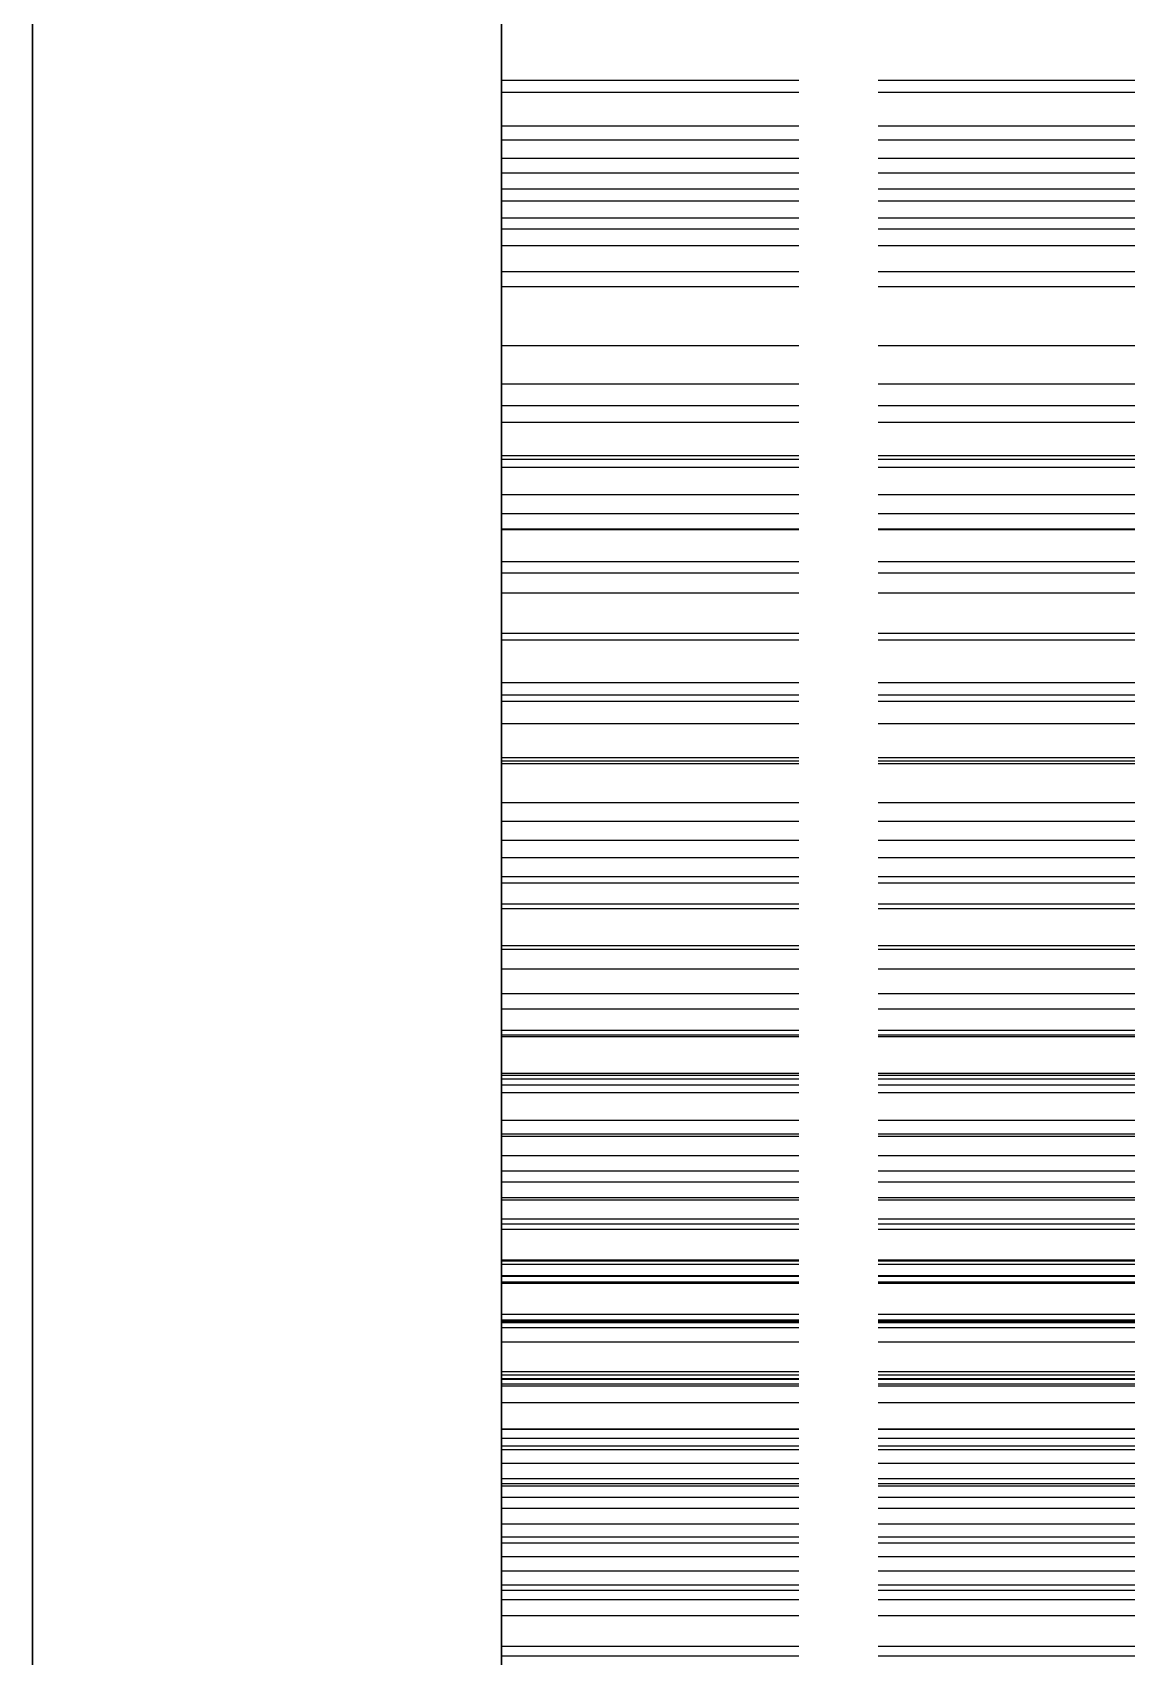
# Model space of a CAD drawing. Header units: millimetres. Extents: x -27 to 154, y -43 to 55.
# Drawn here: x 46.25 to 49.75, y -17.57 to -12.37 of the extents above; entities that cross this region are included whole.
import ezdxf

# ---------------------------------------------------------------- set-up
doc = ezdxf.new("R2010")
doc.units = ezdxf.units.MM
doc.linetypes.add('DASHED', pattern=[1.524, 1.27, -0.254])
doc.layers.add('HIDDEN', color=8, linetype='DASHED')
doc.layers.add('VISIBLE', color=7, linetype='CONTINUOUS')

msp = doc.modelspace()

# ---------------------------------------------------------------- linework, layer by layer
at = {"layer": 'HIDDEN'}
for points in [[(46.24925, -5.16071), (46.24925, -5.76786), (46.24925, -6.375), (46.24925, -6.98214), (46.24925, -7.58929), (46.24925, -8.19643), (46.24925, -8.80357), (46.24925, -9.41071), (46.24925, -10.01786), (46.24925, -10.625), (46.24925, -11.23214), (46.24925, -11.83929), (46.24925, -12.44643), (46.24925, -13.05357), (46.24925, -13.66071), (46.24925, -14.26786), (46.24925, -14.875), (46.24925, -15.48214), (46.24925, -16.08929), (46.24925, -16.69643), (46.24925, -17.30357), (46.24925, -17.91071), (46.24925, -18.51786), (46.24925, -19.125)], [(47.74925, -5.16071), (47.74925, -5.76786), (47.74925, -6.375), (47.74925, -6.98214), (47.74925, -7.58929), (47.74925, -8.19643), (47.74925, -8.80357), (47.74925, -9.41071), (47.74925, -10.01786), (47.74925, -10.625), (47.74925, -11.23214), (47.74925, -11.83929), (47.74925, -12.44643), (47.74925, -13.05357), (47.74925, -13.66071), (47.74925, -14.26786), (47.74925, -14.875), (47.74925, -15.48214), (47.74925, -16.08929), (47.74925, -16.69643), (47.74925, -17.30357), (47.74925, -17.91071), (47.74925, -18.51786), (47.74925, -19.125)], [(47.74925, -5.16071), (47.74925, -5.76786), (47.74925, -6.375), (47.74925, -6.98214), (47.74925, -7.58929), (47.74925, -8.19643), (47.74925, -8.80357), (47.74925, -9.41071), (47.74925, -10.01786), (47.74925, -10.625), (47.74925, -11.23214), (47.74925, -11.83929), (47.74925, -12.44643), (47.74925, -13.05357), (47.74925, -13.66071), (47.74925, -14.26786), (47.74925, -14.875), (47.74925, -15.48214), (47.74925, -16.08929), (47.74925, -16.69643), (47.74925, -17.30357), (47.74925, -17.91071), (47.74925, -18.51786), (47.74925, -19.125)], [(47.74925, -12.33912), (47.74925, -12.52558)], [(47.74925, -12.52558), (47.74925, -12.33912)], [(47.74925, -12.52558), (47.74925, -12.71638)], [(47.74925, -12.71638), (47.74925, -12.52558)], [(51.74925, -12.52558), (47.74925, -12.52558)], [(51.74925, -12.52558), (47.74925, -12.52558)], [(47.74925, -12.67217), (47.74925, -12.56378)], [(47.74925, -12.56378), (47.74925, -12.82233)], [(47.74925, -12.82233), (47.74925, -12.56378)], [(47.74925, -12.56378), (47.74925, -12.67217)], [(51.74925, -12.56378), (47.74925, -12.56378)], [(51.74925, -12.56378), (47.74925, -12.56378)], [(47.74925, -12.77503), (47.74925, -12.67217)], [(47.74925, -12.67217), (47.74925, -12.77503)], [(51.74925, -12.67217), (47.74925, -12.67217)], [(51.74925, -12.67217), (47.74925, -12.67217)], [(47.74925, -12.71638), (47.74925, -12.91126)], [(47.74925, -12.91126), (47.74925, -12.71638)], [(51.74925, -12.71638), (47.74925, -12.71638)], [(51.74925, -12.71638), (47.74925, -12.71638)], [(47.74925, -12.87276), (47.74925, -12.77503)], [(47.74925, -12.77503), (47.74925, -12.87276)], [(51.74925, -12.77503), (47.74925, -12.77503)], [(51.74925, -12.77503), (47.74925, -12.77503)], [(47.74925, -12.82233), (47.74925, -13.00129)], [(47.74925, -13.00129), (47.74925, -12.82233)], [(51.74925, -12.82233), (47.74925, -12.82233)], [(51.74925, -12.82233), (47.74925, -12.82233)], [(47.74925, -12.96565), (47.74925, -12.87276)], [(47.74925, -12.87276), (47.74925, -12.96565)], [(51.74925, -12.87276), (47.74925, -12.87276)], [(51.74925, -12.87276), (47.74925, -12.87276)], [(47.74925, -12.91126), (47.74925, -13.13762)], [(47.74925, -13.13762), (47.74925, -12.91126)], [(51.74925, -12.91126), (47.74925, -12.91126)], [(51.74925, -12.91126), (47.74925, -12.91126)], [(47.74925, -13.05389), (47.74925, -12.96565)], [(47.74925, -12.96565), (47.74925, -13.05389)], [(51.74925, -12.96565), (47.74925, -12.96565)], [(51.74925, -12.96565), (47.74925, -12.96565)], [(47.74925, -13.00129), (47.74925, -13.18529)], [(47.74925, -13.18529), (47.74925, -13.00129)], [(51.74925, -13.00129), (47.74925, -13.00129)], [(51.74925, -13.00129), (47.74925, -13.00129)], [(47.74925, -13.13762), (47.74925, -13.05389)], [(47.74925, -13.05389), (47.74925, -13.13762)], [(51.74925, -13.05389), (47.74925, -13.05389)], [(51.74925, -13.05389), (47.74925, -13.05389)], [(51.74925, -13.13762), (47.74925, -13.13762)], [(51.74925, -13.13762), (47.74925, -13.13762)], [(47.74925, -13.18529), (47.74925, -13.37382)], [(47.74925, -13.37382), (47.74925, -13.18529)], [(51.74925, -13.18529), (47.74925, -13.18529)], [(51.74925, -13.18529), (47.74925, -13.18529)], [(47.74925, -13.37382), (47.74925, -13.5665)], [(47.74925, -13.5665), (47.74925, -13.37382)], [(51.74925, -13.37382), (47.74925, -13.37382)], [(51.74925, -13.37382), (47.74925, -13.37382)], [(47.74925, -13.61993), (47.74925, -13.49708)], [(47.74925, -13.49708), (47.74925, -13.72579)], [(47.74925, -13.72579), (47.74925, -13.49708)], [(47.74925, -13.49708), (47.74925, -13.61993)], [(51.74925, -13.49708), (47.74925, -13.49708)], [(51.74925, -13.49708), (47.74925, -13.49708)], [(47.74925, -13.5665), (47.74925, -13.76303)], [(47.74925, -13.76303), (47.74925, -13.5665)], [(51.74925, -13.5665), (47.74925, -13.5665)], [(51.74925, -13.5665), (47.74925, -13.5665)], [(47.74925, -13.73785), (47.74925, -13.61993)], [(47.74925, -13.61993), (47.74925, -13.73785)], [(51.74925, -13.61993), (47.74925, -13.61993)], [(51.74925, -13.61993), (47.74925, -13.61993)], [(47.74925, -13.72579), (47.74925, -13.91108)], [(47.74925, -13.91108), (47.74925, -13.72579)], [(51.74925, -13.72579), (47.74925, -13.72579)], [(51.74925, -13.72579), (47.74925, -13.72579)], [(47.74925, -13.85118), (47.74925, -13.73785)], [(47.74925, -13.73785), (47.74925, -13.85118)], [(51.74925, -13.73785), (47.74925, -13.73785)], [(51.74925, -13.73785), (47.74925, -13.73785)], [(47.74925, -13.76303), (47.74925, -13.96318)], [(47.74925, -13.96318), (47.74925, -13.76303)], [(51.74925, -13.76303), (47.74925, -13.76303)], [(51.74925, -13.76303), (47.74925, -13.76303)], [(47.74925, -13.96016), (47.74925, -13.85118)], [(47.74925, -13.85118), (47.74925, -13.96016)], [(51.74925, -13.85118), (47.74925, -13.85118)], [(51.74925, -13.85118), (47.74925, -13.85118)], [(47.74925, -13.91108), (47.74925, -14.10078)], [(47.74925, -14.10078), (47.74925, -13.91108)], [(51.74925, -13.91108), (47.74925, -13.91108)], [(51.74925, -13.91108), (47.74925, -13.91108)], [(47.74925, -14.06495), (47.74925, -13.96016)], [(47.74925, -13.96016), (47.74925, -14.06495)], [(51.74925, -13.96016), (47.74925, -13.96016)], [(51.74925, -13.96016), (47.74925, -13.96016)], [(47.74925, -13.96318), (47.74925, -14.16565)], [(47.74925, -14.16565), (47.74925, -13.96318)], [(51.74925, -13.96318), (47.74925, -13.96318)], [(51.74925, -13.96318), (47.74925, -13.96318)], [(47.74925, -14.16565), (47.74925, -14.06495)], [(47.74925, -14.06495), (47.74925, -14.16565)], [(51.74925, -14.06495), (47.74925, -14.06495)], [(51.74925, -14.06495), (47.74925, -14.06495)], [(47.74925, -14.10078), (47.74925, -14.29443)], [(47.74925, -14.29443), (47.74925, -14.10078)], [(51.74925, -14.10078), (47.74925, -14.10078)], [(51.74925, -14.10078), (47.74925, -14.10078)], [(51.74925, -14.16565), (47.74925, -14.16565)], [(51.74925, -14.16565), (47.74925, -14.16565)], [(47.74925, -14.29443), (47.74925, -14.49168)], [(47.74925, -14.49168), (47.74925, -14.29443)], [(51.74925, -14.29443), (47.74925, -14.29443)], [(51.74925, -14.29443), (47.74925, -14.29443)], [(47.74925, -14.45149), (47.74925, -14.31522)], [(47.74925, -14.31522), (47.74925, -14.51215)], [(47.74925, -14.51215), (47.74925, -14.31522)], [(47.74925, -14.31522), (47.74925, -14.45149)], [(51.74925, -14.31522), (47.74925, -14.31522)], [(51.74925, -14.31522), (47.74925, -14.31522)], [(47.74925, -14.58346), (47.74925, -14.45149)], [(47.74925, -14.45149), (47.74925, -14.58346)], [(51.74925, -14.45149), (47.74925, -14.45149)], [(51.74925, -14.45149), (47.74925, -14.45149)], [(47.74925, -14.49168), (47.74925, -14.69226)], [(47.74925, -14.69226), (47.74925, -14.49168)], [(51.74925, -14.49168), (47.74925, -14.49168)], [(51.74925, -14.49168), (47.74925, -14.49168)], [(47.74925, -14.51215), (47.74925, -14.70218)], [(47.74925, -14.70218), (47.74925, -14.51215)], [(51.74925, -14.51215), (47.74925, -14.51215)], [(51.74925, -14.51215), (47.74925, -14.51215)], [(47.74925, -14.71142), (47.74925, -14.58346)], [(47.74925, -14.58346), (47.74925, -14.71142)], [(51.74925, -14.58346), (47.74925, -14.58346)], [(51.74925, -14.58346), (47.74925, -14.58346)], [(47.74925, -14.69226), (47.74925, -14.89596)], [(47.74925, -14.89596), (47.74925, -14.69226)], [(51.74925, -14.69226), (47.74925, -14.69226)], [(51.74925, -14.69226), (47.74925, -14.69226)], [(47.74925, -14.70218), (47.74925, -14.89596)], [(47.74925, -14.89596), (47.74925, -14.70218)], [(51.74925, -14.70218), (47.74925, -14.70218)], [(51.74925, -14.70218), (47.74925, -14.70218)], [(47.74925, -14.83555), (47.74925, -14.71142)], [(47.74925, -14.71142), (47.74925, -14.83555)], [(51.74925, -14.71142), (47.74925, -14.71142)], [(51.74925, -14.71142), (47.74925, -14.71142)], [(47.74925, -14.956), (47.74925, -14.83555)], [(47.74925, -14.83555), (47.74925, -14.956)], [(51.74925, -14.83555), (47.74925, -14.83555)], [(51.74925, -14.83555), (47.74925, -14.83555)], [(47.74925, -14.89596), (47.74925, -15.07283)], [(47.74925, -14.89596), (47.74925, -15.09307)], [(47.74925, -15.09307), (47.74925, -14.89596)], [(47.74925, -15.07283), (47.74925, -14.89596)], [(51.74925, -14.89596), (47.74925, -14.89596)], [(51.74925, -14.89596), (47.74925, -14.89596)], [(51.74925, -14.89596), (47.74925, -14.89596)], [(51.74925, -14.89596), (47.74925, -14.89596)], [(47.74925, -15.07283), (47.74925, -14.956)], [(47.74925, -14.956), (47.74925, -15.07283)], [(51.74925, -14.956), (47.74925, -14.956)], [(51.74925, -14.956), (47.74925, -14.956)], [(47.74925, -15.15976), (47.74925, -15.01123)], [(47.74925, -15.01123), (47.74925, -15.1747)], [(47.74925, -15.1747), (47.74925, -15.01123)], [(47.74925, -15.01123), (47.74925, -15.15976)], [(51.74925, -15.01123), (47.74925, -15.01123)], [(51.74925, -15.01123), (47.74925, -15.01123)], [(51.74925, -15.07283), (47.74925, -15.07283)], [(51.74925, -15.07283), (47.74925, -15.07283)], [(47.74925, -15.09307), (47.74925, -15.29322)], [(47.74925, -15.29322), (47.74925, -15.09307)], [(51.74925, -15.09307), (47.74925, -15.09307)], [(51.74925, -15.09307), (47.74925, -15.09307)], [(47.74925, -15.30465), (47.74925, -15.15976)], [(47.74925, -15.15976), (47.74925, -15.30465)], [(51.74925, -15.15976), (47.74925, -15.15976)], [(51.74925, -15.15976), (47.74925, -15.15976)], [(47.74925, -15.1747), (47.74925, -15.36785)], [(47.74925, -15.36785), (47.74925, -15.1747)], [(51.74925, -15.1747), (47.74925, -15.1747)], [(51.74925, -15.1747), (47.74925, -15.1747)], [(47.74925, -15.29322), (47.74925, -15.49615)], [(47.74925, -15.49615), (47.74925, -15.29322)], [(51.74925, -15.29322), (47.74925, -15.29322)], [(51.74925, -15.29322), (47.74925, -15.29322)], [(47.74925, -15.44615), (47.74925, -15.30465)], [(47.74925, -15.30465), (47.74925, -15.44615)], [(51.74925, -15.30465), (47.74925, -15.30465)], [(51.74925, -15.30465), (47.74925, -15.30465)], [(47.74925, -15.36785), (47.74925, -15.56405)], [(47.74925, -15.56405), (47.74925, -15.36785)], [(51.74925, -15.36785), (47.74925, -15.36785)], [(51.74925, -15.36785), (47.74925, -15.36785)], [(47.74925, -15.58438), (47.74925, -15.44615)], [(47.74925, -15.44615), (47.74925, -15.58438)], [(51.74925, -15.44615), (47.74925, -15.44615)], [(51.74925, -15.44615), (47.74925, -15.44615)], [(47.74925, -15.49615), (47.74925, -15.70166)], [(47.74925, -15.70166), (47.74925, -15.49615)], [(51.74925, -15.49615), (47.74925, -15.49615)], [(51.74925, -15.49615), (47.74925, -15.49615)], [(47.74925, -15.56405), (47.74925, -15.76295)], [(47.74925, -15.76295), (47.74925, -15.56405)], [(51.74925, -15.56405), (47.74925, -15.56405)], [(51.74925, -15.56405), (47.74925, -15.56405)], [(47.74925, -15.73869), (47.74925, -15.57917)], [(47.74925, -15.57917), (47.74925, -15.70778)], [(47.74925, -15.70778), (47.74925, -15.57917)], [(47.74925, -15.57917), (47.74925, -15.73869)], [(51.74925, -15.57917), (47.74925, -15.57917)], [(51.74925, -15.57917), (47.74925, -15.57917)], [(47.74925, -15.71945), (47.74925, -15.58438)], [(47.74925, -15.58438), (47.74925, -15.71945)], [(51.74925, -15.58438), (47.74925, -15.58438)], [(51.74925, -15.58438), (47.74925, -15.58438)], [(47.74925, -15.70166), (47.74925, -15.85142)], [(47.74925, -15.85142), (47.74925, -15.70166)], [(51.74925, -15.70166), (47.74925, -15.70166)], [(51.74925, -15.70166), (47.74925, -15.70166)], [(47.74925, -15.70778), (47.74925, -15.90241)], [(47.74925, -15.90241), (47.74925, -15.70778)], [(51.74925, -15.70778), (47.74925, -15.70778)], [(51.74925, -15.70778), (47.74925, -15.70778)], [(47.74925, -15.85142), (47.74925, -15.71945)], [(47.74925, -15.71945), (47.74925, -15.85142)], [(51.74925, -15.71945), (47.74925, -15.71945)], [(51.74925, -15.71945), (47.74925, -15.71945)], [(47.74925, -15.89527), (47.74925, -15.73869)], [(47.74925, -15.73869), (47.74925, -15.89527)], [(51.74925, -15.73869), (47.74925, -15.73869)], [(51.74925, -15.73869), (47.74925, -15.73869)], [(47.74925, -15.76295), (47.74925, -15.96428)], [(47.74925, -15.96428), (47.74925, -15.76295)], [(51.74925, -15.76295), (47.74925, -15.76295)], [(51.74925, -15.76295), (47.74925, -15.76295)], [(51.74925, -15.85142), (47.74925, -15.85142)], [(51.74925, -15.85142), (47.74925, -15.85142)], [(47.74925, -16.04909), (47.74925, -15.89527)], [(47.74925, -15.89527), (47.74925, -16.04909)], [(51.74925, -15.89527), (47.74925, -15.89527)], [(51.74925, -15.89527), (47.74925, -15.89527)], [(47.74925, -15.90241), (47.74925, -16.09936)], [(47.74925, -16.09936), (47.74925, -15.90241)], [(51.74925, -15.90241), (47.74925, -15.90241)], [(51.74925, -15.90241), (47.74925, -15.90241)], [(47.74925, -15.96428), (47.74925, -16.16782)], [(47.74925, -16.16782), (47.74925, -15.96428)], [(51.74925, -15.96428), (47.74925, -15.96428)], [(51.74925, -15.96428), (47.74925, -15.96428)], [(47.74925, -16.18334), (47.74925, -16.01419)], [(47.74925, -16.01419), (47.74925, -16.10685)], [(47.74925, -16.10685), (47.74925, -16.01419)], [(47.74925, -16.01419), (47.74925, -16.18334)], [(51.74925, -16.01419), (47.74925, -16.01419)], [(51.74925, -16.01419), (47.74925, -16.01419)], [(47.74925, -16.20025), (47.74925, -16.04909)], [(47.74925, -16.04909), (47.74925, -16.20025)], [(51.74925, -16.04909), (47.74925, -16.04909)], [(51.74925, -16.04909), (47.74925, -16.04909)], [(47.74925, -16.09936), (47.74925, -16.29834)], [(47.74925, -16.29834), (47.74925, -16.09936)], [(51.74925, -16.09936), (47.74925, -16.09936)], [(51.74925, -16.09936), (47.74925, -16.09936)], [(47.74925, -16.10685), (47.74925, -16.30129)], [(47.74925, -16.30129), (47.74925, -16.10685)], [(51.74925, -16.10685), (47.74925, -16.10685)], [(51.74925, -16.10685), (47.74925, -16.10685)], [(47.74925, -16.16782), (47.74925, -16.37339)], [(47.74925, -16.37339), (47.74925, -16.16782)], [(51.74925, -16.16782), (47.74925, -16.16782)], [(51.74925, -16.16782), (47.74925, -16.16782)], [(47.74925, -16.35028), (47.74925, -16.18334)], [(47.74925, -16.18334), (47.74925, -16.35028)], [(51.74925, -16.18334), (47.74925, -16.18334)], [(51.74925, -16.18334), (47.74925, -16.18334)], [(47.74925, -16.3488), (47.74925, -16.20025)], [(47.74925, -16.20025), (47.74925, -16.3488)], [(51.74925, -16.20025), (47.74925, -16.20025)], [(51.74925, -16.20025), (47.74925, -16.20025)], [(47.74925, -16.29834), (47.74925, -16.49914)], [(47.74925, -16.49914), (47.74925, -16.29834)], [(51.74925, -16.29834), (47.74925, -16.29834)], [(51.74925, -16.29834), (47.74925, -16.29834)], [(47.74925, -16.30129), (47.74925, -16.49731)], [(47.74925, -16.49731), (47.74925, -16.30129)], [(51.74925, -16.30129), (47.74925, -16.30129)], [(51.74925, -16.30129), (47.74925, -16.30129)], [(47.74925, -16.48992), (47.74925, -16.31259)], [(47.74925, -16.31259), (47.74925, -16.3685)], [(47.74925, -16.3685), (47.74925, -16.31259)], [(47.74925, -16.31259), (47.74925, -16.48992)], [(51.74925, -16.31259), (47.74925, -16.31259)], [(51.74925, -16.31259), (47.74925, -16.31259)], [(47.74925, -16.49476), (47.74925, -16.3488)], [(47.74925, -16.3488), (47.74925, -16.49476)], [(51.74925, -16.3488), (47.74925, -16.3488)], [(51.74925, -16.3488), (47.74925, -16.3488)], [(47.74925, -16.51511), (47.74925, -16.35028)], [(47.74925, -16.35028), (47.74925, -16.51511)], [(51.74925, -16.35028), (47.74925, -16.35028)], [(51.74925, -16.35028), (47.74925, -16.35028)], [(47.74925, -16.3685), (47.74925, -16.56109)], [(47.74925, -16.56109), (47.74925, -16.3685)], [(51.74925, -16.3685), (47.74925, -16.3685)], [(51.74925, -16.3685), (47.74925, -16.3685)], [(47.74925, -16.37339), (47.74925, -16.49476)], [(47.74925, -16.49476), (47.74925, -16.37339)], [(51.74925, -16.37339), (47.74925, -16.37339)], [(51.74925, -16.37339), (47.74925, -16.37339)], [(47.74925, -16.65581), (47.74925, -16.47181)], [(47.74925, -16.47181), (47.74925, -16.4905)], [(47.74925, -16.4905), (47.74925, -16.47181)], [(47.74925, -16.47181), (47.74925, -16.65581)], [(51.74925, -16.47181), (47.74925, -16.47181)], [(51.74925, -16.47181), (47.74925, -16.47181)], [(47.74925, -16.66579), (47.74925, -16.48992)], [(47.74925, -16.48992), (47.74925, -16.66579)], [(51.74925, -16.48992), (47.74925, -16.48992)], [(51.74925, -16.48992), (47.74925, -16.48992)], [(47.74925, -16.4905), (47.74925, -16.6796)], [(47.74925, -16.6796), (47.74925, -16.4905)], [(51.74925, -16.4905), (47.74925, -16.4905)], [(51.74925, -16.4905), (47.74925, -16.4905)], [(51.74925, -16.49476), (47.74925, -16.49476)], [(51.74925, -16.49476), (47.74925, -16.49476)], [(47.74925, -16.49731), (47.74925, -16.69468)], [(47.74925, -16.69468), (47.74925, -16.49731)], [(51.74925, -16.49731), (47.74925, -16.49731)], [(51.74925, -16.49731), (47.74925, -16.49731)], [(47.74925, -16.49914), (47.74925, -16.70155)], [(47.74925, -16.70155), (47.74925, -16.49914)], [(51.74925, -16.49914), (47.74925, -16.49914)], [(51.74925, -16.49914), (47.74925, -16.49914)], [(47.74925, -16.6779), (47.74925, -16.51511)], [(47.74925, -16.51511), (47.74925, -16.6779)], [(51.74925, -16.51511), (47.74925, -16.51511)], [(51.74925, -16.51511), (47.74925, -16.51511)], [(47.74925, -16.56109), (47.74925, -16.75451)], [(47.74925, -16.75451), (47.74925, -16.56109)], [(51.74925, -16.56109), (47.74925, -16.56109)], [(51.74925, -16.56109), (47.74925, -16.56109)], [(47.74925, -16.83911), (47.74925, -16.65581)], [(47.74925, -16.65581), (47.74925, -16.83911)], [(51.74925, -16.65581), (47.74925, -16.65581)], [(51.74925, -16.65581), (47.74925, -16.65581)], [(47.74925, -16.84023), (47.74925, -16.66579)], [(47.74925, -16.66579), (47.74925, -16.84023)], [(51.74925, -16.66579), (47.74925, -16.66579)], [(51.74925, -16.66579), (47.74925, -16.66579)], [(47.74925, -16.83865), (47.74925, -16.6779)], [(47.74925, -16.6779), (47.74925, -16.83865)], [(51.74925, -16.6779), (47.74925, -16.6779)], [(51.74925, -16.6779), (47.74925, -16.6779)], [(47.74925, -16.6796), (47.74925, -16.86877)], [(47.74925, -16.86877), (47.74925, -16.6796)], [(51.74925, -16.6796), (47.74925, -16.6796)], [(51.74925, -16.6796), (47.74925, -16.6796)], [(47.74925, -16.69468), (47.74925, -16.89323)], [(47.74925, -16.89323), (47.74925, -16.69468)], [(51.74925, -16.69468), (47.74925, -16.69468)], [(51.74925, -16.69468), (47.74925, -16.69468)], [(47.74925, -16.70155), (47.74925, -16.90543)], [(47.74925, -16.90543), (47.74925, -16.70155)], [(51.74925, -16.70155), (47.74925, -16.70155)], [(51.74925, -16.70155), (47.74925, -16.70155)], [(47.74925, -16.75451), (47.74925, -16.94859)], [(47.74925, -16.94859), (47.74925, -16.75451)], [(51.74925, -16.75451), (47.74925, -16.75451)], [(51.74925, -16.75451), (47.74925, -16.75451)], [(47.74925, -16.99738), (47.74925, -16.83865)], [(47.74925, -16.83865), (47.74925, -16.99738)], [(51.74925, -16.83865), (47.74925, -16.83865)], [(51.74925, -16.83865), (47.74925, -16.83865)], [(47.74925, -17.02168), (47.74925, -16.83911)], [(47.74925, -16.83911), (47.74925, -17.02168)], [(51.74925, -16.83911), (47.74925, -16.83911)], [(51.74925, -16.83911), (47.74925, -16.83911)], [(47.74925, -17.01326), (47.74925, -16.84023)], [(47.74925, -16.84023), (47.74925, -17.01326)], [(51.74925, -16.84023), (47.74925, -16.84023)], [(51.74925, -16.84023), (47.74925, -16.84023)], [(47.74925, -16.86877), (47.74925, -17.0579)], [(47.74925, -17.0579), (47.74925, -16.86877)], [(51.74925, -16.86877), (47.74925, -16.86877)], [(51.74925, -16.86877), (47.74925, -16.86877)], [(47.74925, -16.89323), (47.74925, -17.0928)], [(47.74925, -17.0928), (47.74925, -16.89323)], [(51.74925, -16.89323), (47.74925, -16.89323)], [(51.74925, -16.89323), (47.74925, -16.89323)], [(47.74925, -16.90543), (47.74925, -16.99738)], [(47.74925, -16.99738), (47.74925, -16.90543)], [(51.74925, -16.90543), (47.74925, -16.90543)], [(51.74925, -16.90543), (47.74925, -16.90543)], [(47.74925, -16.94859), (47.74925, -17.1432)], [(47.74925, -17.1432), (47.74925, -16.94859)], [(51.74925, -16.94859), (47.74925, -16.94859)], [(51.74925, -16.94859), (47.74925, -16.94859)], [(51.74925, -16.99738), (47.74925, -16.99738)], [(51.74925, -16.99738), (47.74925, -16.99738)], [(47.74925, -17.18485), (47.74925, -17.01326)], [(47.74925, -17.01326), (47.74925, -17.18485)], [(51.74925, -17.01326), (47.74925, -17.01326)], [(51.74925, -17.01326), (47.74925, -17.01326)], [(47.74925, -17.20347), (47.74925, -17.02168)], [(47.74925, -17.02168), (47.74925, -17.20347)], [(51.74925, -17.02168), (47.74925, -17.02168)], [(51.74925, -17.02168), (47.74925, -17.02168)], [(47.74925, -17.0579), (47.74925, -17.24691)], [(47.74925, -17.24691), (47.74925, -17.0579)], [(51.74925, -17.0579), (47.74925, -17.0579)], [(51.74925, -17.0579), (47.74925, -17.0579)], [(47.74925, -17.0928), (47.74925, -17.29325)], [(47.74925, -17.29325), (47.74925, -17.0928)], [(51.74925, -17.0928), (47.74925, -17.0928)], [(51.74925, -17.0928), (47.74925, -17.0928)], [(47.74925, -17.1432), (47.74925, -17.33821)], [(47.74925, -17.33821), (47.74925, -17.1432)], [(51.74925, -17.1432), (47.74925, -17.1432)], [(51.74925, -17.1432), (47.74925, -17.1432)], [(47.74925, -17.35498), (47.74925, -17.18485)], [(47.74925, -17.18485), (47.74925, -17.35498)], [(51.74925, -17.18485), (47.74925, -17.18485)], [(51.74925, -17.18485), (47.74925, -17.18485)], [(47.74925, -17.38444), (47.74925, -17.20347)], [(47.74925, -17.20347), (47.74925, -17.38444)], [(51.74925, -17.20347), (47.74925, -17.20347)], [(51.74925, -17.20347), (47.74925, -17.20347)], [(47.74925, -17.24691), (47.74925, -17.4357)], [(47.74925, -17.4357), (47.74925, -17.24691)], [(51.74925, -17.24691), (47.74925, -17.24691)], [(51.74925, -17.24691), (47.74925, -17.24691)], [(47.74925, -17.29325), (47.74925, -17.35498)], [(47.74925, -17.35498), (47.74925, -17.29325)], [(51.74925, -17.29325), (47.74925, -17.29325)], [(51.74925, -17.29325), (47.74925, -17.29325)], [(47.74925, -17.33821), (47.74925, -17.53352)], [(47.74925, -17.53352), (47.74925, -17.33821)], [(51.74925, -17.33821), (47.74925, -17.33821)], [(51.74925, -17.33821), (47.74925, -17.33821)], [(51.74925, -17.35498), (47.74925, -17.35498)], [(51.74925, -17.35498), (47.74925, -17.35498)], [(47.74925, -17.56452), (47.74925, -17.38444)], [(47.74925, -17.38444), (47.74925, -17.56452)], [(51.74925, -17.38444), (47.74925, -17.38444)], [(51.74925, -17.38444), (47.74925, -17.38444)], [(47.74925, -17.4357), (47.74925, -17.6242)], [(47.74925, -17.6242), (47.74925, -17.4357)], [(51.74925, -17.4357), (47.74925, -17.4357)], [(51.74925, -17.4357), (47.74925, -17.4357)], [(47.74925, -17.53352), (47.74925, -17.56452)], [(47.74925, -17.56452), (47.74925, -17.53352)], [(51.74925, -17.53352), (47.74925, -17.53352)], [(51.74925, -17.53352), (47.74925, -17.53352)], [(51.74925, -17.56452), (47.74925, -17.56452)], [(51.74925, -17.56452), (47.74925, -17.56452)]]:
    msp.add_lwpolyline(points, dxfattribs=at)
at = {"layer": 'VISIBLE'}
for points in [[(46.24925, -19.125), (46.24925, -18.82143), (46.24925, -18.51786), (46.24925, -18.21429), (46.24925, -17.91071), (46.24925, -17.60714), (46.24925, -17.30357), (46.24925, -17), (46.24925, -16.69643), (46.24925, -16.39286), (46.24925, -16.08929), (46.24925, -15.78571), (46.24925, -15.48214), (46.24925, -15.17857), (46.24925, -14.875), (46.24925, -14.57143), (46.24925, -14.26786), (46.24925, -13.96429), (46.24925, -13.66071), (46.24925, -13.35714), (46.24925, -13.05357), (46.24925, -12.75), (46.24925, -12.44643), (46.24925, -12.14286)], [(47.74925, -19.125), (47.74925, -18.82143), (47.74925, -18.51786), (47.74925, -18.21429), (47.74925, -17.91071), (47.74925, -17.60714), (47.74925, -17.30357), (47.74925, -17), (47.74925, -16.69643), (47.74925, -16.39286), (47.74925, -16.08929), (47.74925, -15.78571), (47.74925, -15.48214), (47.74925, -15.17857), (47.74925, -14.875), (47.74925, -14.57143), (47.74925, -14.26786), (47.74925, -13.96429), (47.74925, -13.66071), (47.74925, -13.35714), (47.74925, -13.05357), (47.74925, -12.75), (47.74925, -12.44643), (47.74925, -12.14286)], [(47.74925, -19.125), (47.74925, -18.82143), (47.74925, -18.51786), (47.74925, -18.21429), (47.74925, -17.91071), (47.74925, -17.60714), (47.74925, -17.30357), (47.74925, -17), (47.74925, -16.69643), (47.74925, -16.39286), (47.74925, -16.08929), (47.74925, -15.78571), (47.74925, -15.48214), (47.74925, -15.17857), (47.74925, -14.875), (47.74925, -14.57143), (47.74925, -14.26786), (47.74925, -13.96429), (47.74925, -13.66071), (47.74925, -13.35714), (47.74925, -13.05357), (47.74925, -12.75), (47.74925, -12.44643), (47.74925, -12.14286)]]:
    msp.add_lwpolyline(points, dxfattribs=at)

doc.saveas('drawing.dxf')
